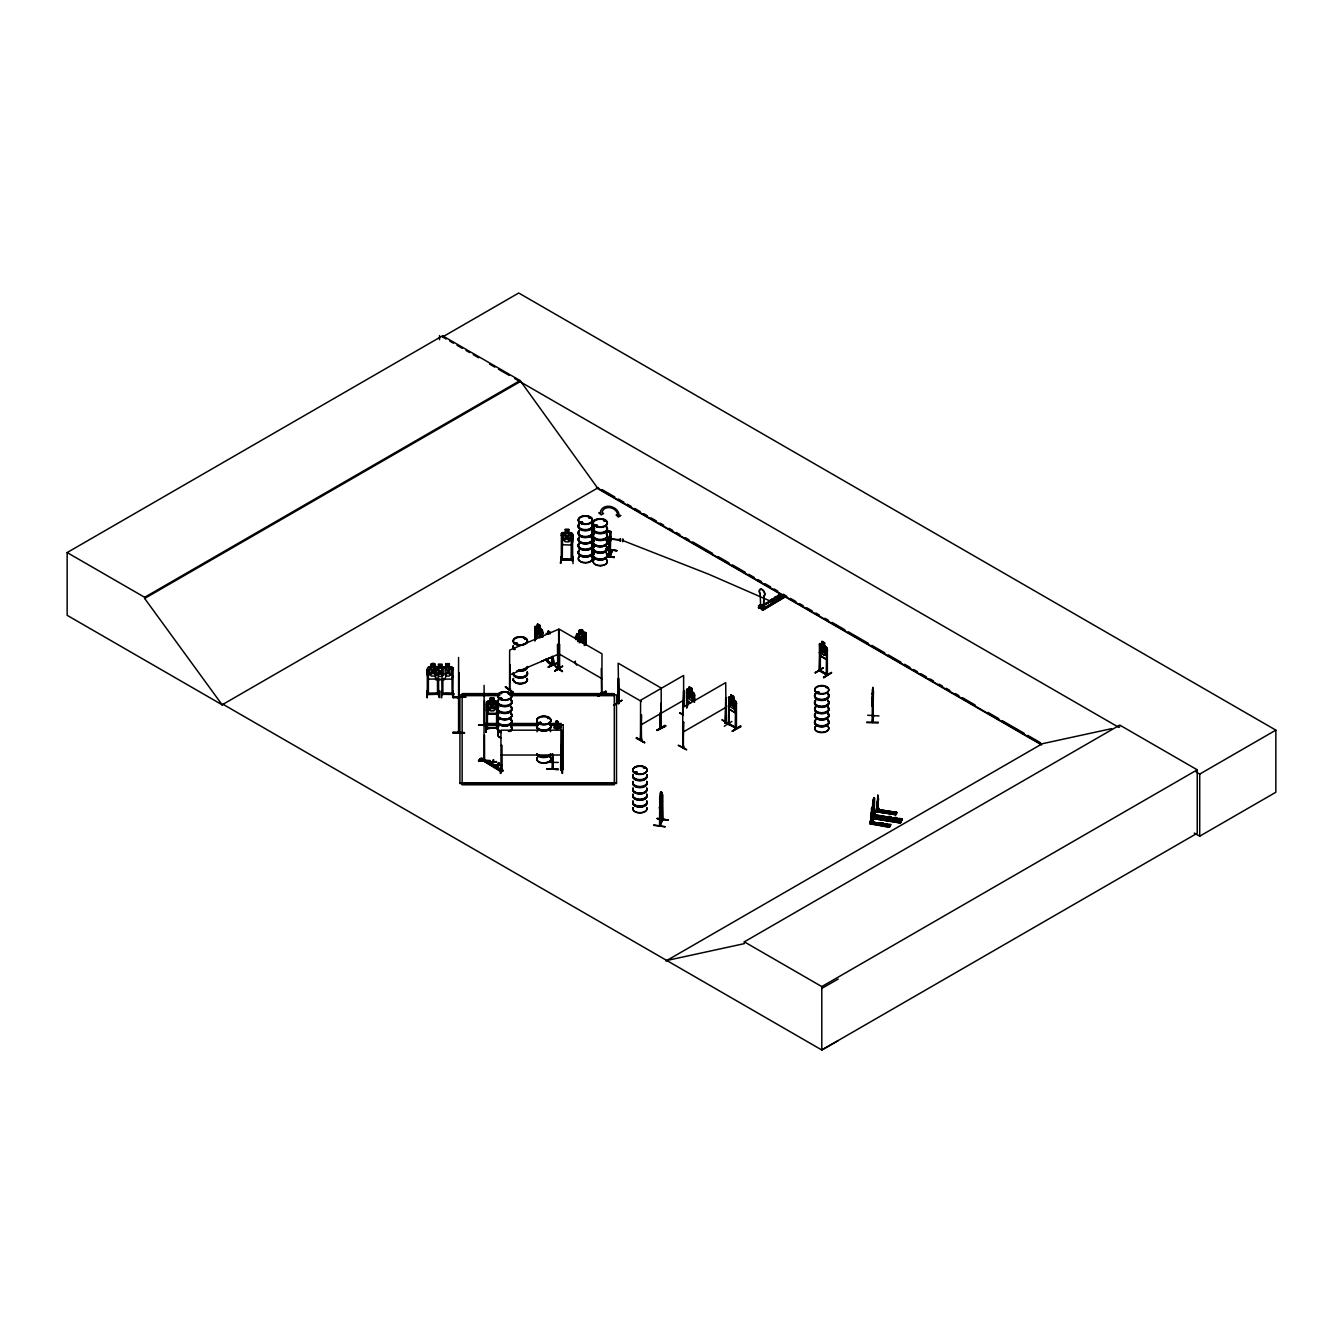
<?xml version="1.0" encoding="UTF-8"?>
<svg xmlns="http://www.w3.org/2000/svg" width="1343" height="1343" viewBox="0 0 1343 1343"><rect width="100%" height="100%" fill="white"/><g stroke="black" fill="none" stroke-linecap="round" stroke-linejoin="round"><path stroke-width="1.5" d="M561.945 769.438L560.669 769.438L561.005 724.767M561.005 769.472L563.221 769.472L563.221 724.767L550.731 724.767M872.547 702.02L872.816 696.161M871.087 814.412L871.808 807.21L871.422 822.671L870.935 813.321M874.478 799.203C870.398 844.008 875.485 810.03 874.327 797.927M878.372 800.193L877.55 810.551L877.147 802.627M877.852 795.157L877.399 810.534M873 701.18L872.262 706.233L872.95 690.738L872.782 695.573M878.188 722.215L866.806 722.131M878.137 723.021L866.755 722.584M609.504 531.794L609.638 531.408M609.504 540.071L610.612 540.087M606.566 531.24L610.712 531.442L606.65 531.022M620.55 539.886L620.13 541.397L620.432 538.577L620.265 540.289L610.914 539.013L620.298 539.685M872.43 813.942L873.286 813.354M872.681 696.48L872.514 701.533L872.732 696.715L872.967 697.806M870.801 820.791L870.163 822.504M870.969 820.825L871.506 820.875M877.449 808.805L876.442 808.335L877.684 808.855M871.876 813.875L872.295 812.75L875.317 813.237L873.773 818.038L873.89 816.175L870.751 815.923L873.89 816.175M872.295 812.75L872.077 815.151C869.962 811.642 873.286 813.892 873.303 813.942M871.741 813.757L871.842 813.724M872.648 803.467L874.192 797.608L874.662 798.497M870.348 822.537L870.398 820.539M872.463 811.692L871.96 807.244L871.439 808.906M876.391 808.872L876.811 807.949L879.01 808.486L879.01 809.56L877.953 811.676L878.037 810.417L876.022 810.081L875.854 811.743L895.932 814.261L895.663 815.067M877.818 795.543L877.298 802.661M877.231 801.217L877.231 802.291M878.607 799.572L877.768 795.308M609.521 532.466L610.729 532.214L606.566 532.097M610.612 531.895L610.326 553.904L609.235 553.652L609.235 540.071M610.729 532.214L606.65 531.862M763.344 607.657L763.898 596.007A3.811 2.216 59.5 0 0 763.898 591.608A3.811 2.216 59.5 0 0 760.054 589.443A3.811 2.216 59.5 0 0 760.054 593.824L760.222 593.74A3.811 2.216 59.5 0 1 760.222 589.342A3.811 2.216 59.5 0 1 764.066 591.508A3.811 2.216 59.5 0 1 764.066 595.906L763.512 607.556M872.295 703.95L872.681 691.527M872.312 694.616L872.564 689.446M872.564 701.785L872.312 700.324M876.308 810.383L876.929 808.822M871.422 813.589L872.027 812.481M562.432 535.085L561.374 535.286L562.432 535.085L562.281 560.216L561.29 560.149L561.441 533.423L565.302 532.55L565.185 529.377L568.928 529.495L568.794 532.718L570.657 533.792L570.657 539.5L568.794 541.884L565.302 541.783L563.439 539.282L563.439 533.574L565.302 532.617M560.35 563.288L561.542 556.203L560.921 562.784M560.837 563.221L561.475 556.59M562.281 560.182L561.525 559.83M568.928 529.495L565.302 529.562M568.912 532.617L571.346 532.617C574.838 535.152 572.655 541.514 571.379 545.023L562.599 544.771L561.441 533.423M571.514 535.572L572.554 535.37L571.514 535.572L571.497 560.467L572.588 560.484L572.638 559.276L571.446 559.242M572.655 542.018L571.279 544.905M571.53 535.337L571.396 560.4L572.672 560.216M571.648 559.242L561.408 558.923L561.492 560.199M573.025 563.624L573.025 556.573M614.288 556.992L606.868 555.985L614.305 557.429L606.734 556.825M622.497 540.423L622.615 541.716L622.967 538.912L622.497 540.423L709.07 574.384L774.223 602.806L770.143 600.17L772.343 598.877L776.422 601.513L772.343 598.877M509.82 689.177L510.424 689.782M557.479 668.529C560.35 668.277 556.187 667.874 557.983 669.586L557.58 644.539L558.638 644.371L557.815 644.724M662.317 818.743L659.547 825.895L659.766 797.356L659.547 799.186M662.854 794.821L662.552 820.304L662.502 818.626M662.871 819.683L660.101 825.844M654.058 825.408L665.238 826.784L654.209 824.988M556.287 728.275C552.88 709.826 564.765 731.952 555.482 727.872L556.825 721.342M867.645 715.248L878.994 715.953M872.48 690.638L872.816 687.28L872.698 722.467L873.521 715.97M872.396 693.895L873 688.875L872.816 690.336M872.446 699.25L872.379 696.933L873.084 697.47M873.487 691.108L872.9 716.457M873.454 716.524L873.554 714.996L873 715.701M761.599 604.854L760.843 606.365M761.397 608.413L761.682 604.87M871.288 816.124L871.288 813.22L871.557 816.158M872.245 812.314L871.271 822.655L871.271 814.983M555.297 726.714L556.959 721.174L555.112 727.302M897.46 821.547L899.004 818.374L902.026 818.861L900.381 822.974L870.633 818.156L871.053 816.93M902.009 819.415L872.178 814.294L870.868 816.98L900.817 821.748L900.498 822.571M874.243 814.899L902.143 819.314L901.606 820.422L873.823 815.923M870.784 820.422L872.883 820.607L872.799 821.631L870.784 821.295L869.71 823.847L889.519 827.154L869.794 823.444L869.878 822.201L888.395 825.122M890.577 825.055L870.65 821.748L890.359 825.492L890.644 824.468L888.63 824.115L887.555 826.23M870.768 821.748L869.878 823.074L889.872 826.465M876.056 811.323L877.013 809.225L896.855 812.633L876.694 810.03L876.811 807.949L876.626 809.728L896.62 813.119M889.502 827.187L890.644 824.468M896.486 813.371L896.771 812.347L894.774 811.995L893.699 814.11M610.612 540.004L606.566 539.533M555.482 727.872L557.463 721.309M660.32 824.434L659.547 824.988L660.32 825.341L661.327 795.106L660.42 802.761M458.5 696.547L458.567 698.058M458.517 697.957L459.071 696.547M458.433 731.096L458.567 732.59L458.567 657.449M484.118 759.769L484.118 759.601M552.88 754.061L552.947 768.616M552.93 768.213L552.426 769.086L552.88 762.757M500.032 698.763L501.342 697.806M500.335 698.041L501.543 698.461M502.03 698.343L501.375 698.528M516.367 642.81L515.594 643.817M515.863 643.515L515.762 643.045M517.575 643.398L516.266 642.877M508.644 694.163L509.215 693.424M524.794 639.083L524.29 638.429M524.677 638.563L525.046 639.083M581.469 521.856C580.948 524.71 583.164 520.245 580.562 522.712M580.982 522.142L582.023 522.628M582.711 522.712L582.191 521.991M539.886 723.34L539.718 722.299L540.944 722.551M539.382 722.954L540.641 723.155M540.725 723.054L539.668 723.038M540.541 723.239L540.541 722.366M589.057 518.129L589.594 517.408M589.862 517.861L589.023 517.844M547.575 718.102L547.927 718.052M547.726 718.404L548.649 718.354M547.743 718.539L548.313 717.968M595.99 525.784L596.477 524.744L597.534 525.667M597.131 525.6L595.822 525.398M597.467 525.549L595.587 525.684M603.813 520.899L604.87 521.151M604.165 520.815L604.652 520.681M635.474 772.158L636.901 772.259M637.153 772.46L636.313 771.889M643.482 768.062L644.623 768.162M818.861 692.484L816.897 692.451L818.525 691.746M819.029 692.451L818.307 691.645L818.928 692.619M826.533 687.784L825.844 687.515M614.271 557.446L606.835 556.522M887.74 818.458L889.016 817.467L890.275 818.475M890.275 818.223L887.773 818.391M888.512 812.448L887.522 811.491M761.934 605.055L760.642 606.415L761.162 605.24M636.565 737.525L644.69 742.662L636.162 738.197M678.215 745.483C687.935 749.142 691.024 753.238 678.551 745.231M870.65 818.156L900.431 822.923M870.868 815.688L870.734 817.753L900.633 822.487L902.026 818.861M900.717 822.352L870.751 817.551L872.295 814.378M901.707 820.019L873.94 815.52M875.871 811.726L895.815 814.748L875.938 811.323M764.503 606.566L764.503 607.859L760.289 605.626L764.822 608.362L764.822 606.734L762.304 607.859L762.304 609.151L758.862 607.204L761.061 604.619M505.975 686.894C528.789 703.866 489.607 675.882 512.858 692.132M459.004 697.957C436.66 696.48 480.408 696.916 460.783 697.302M459.021 732.455L459.004 730.978M484.571 760.356L484.504 734.99M552.93 769.119L552.812 762.69M690.554 694.432L692.887 693.106L691.209 695.657L692.954 700.291L690.671 696.01C689.496 700.072 686.592 696.899 690.117 695.002L688.455 690.554L690.52 694.163M580.663 636.901L583.718 633.51L581.502 637.505L583.852 640.51L582.392 643.263M736.149 710.246L735.276 712.697L729.266 709.121M736.233 710.195L735.309 712.848L729.098 709.255L728.393 705.679M873.101 715.869L872.312 722.383L872.749 721.46M580.713 636.767L577.859 634.786L580.058 637.807L577.826 641.635M586.102 641.283L584.86 644.506M592.347 529.461L592.431 530.082M592.347 537.737L592.431 538.358M609.84 532.6L609.84 538.039M609.353 536.512L610.595 536.68L609.353 536.512L609.286 537.737M610.645 537.838L609.185 538.258L609.42 553.82L610.477 553.803M610.964 538.207C607.674 535.891 606.835 540.625 611.031 539.45L611.031 538.023M611.031 539.45L606.65 539.298M606.65 540.155L610.712 540.759L610.712 531.593M607.54 556.506L609.974 550.076M610.511 549.69L608.11 556.657L610.545 549.69M609.453 556.741L611.837 549.875L609.504 556.757M550.697 657.818L541.179 661.545M489.49 762.925L492.243 762.035L492.226 764.503L493.183 759.618M497.598 764.62L494.106 765.074L497.481 765.577L499.059 763.009L497.464 767.524L496.809 766.635M497.464 767.524L499.059 763.009M496.809 767.155L498.404 762.639M491.991 704.957L495.282 702.305L492.898 705.83L495.382 709.44L492.159 706.485L488.902 709.473L491.353 705.814L489.02 702.339L492.092 705.125M496.474 713.62L487.778 713.469L486.519 710.548L487.677 713.653L496.474 713.586L497.766 710.531L497.749 702.288L496.44 701.214L487.71 701.315L486.535 702.406L486.519 710.615L487.694 713.67L496.474 713.62L497.749 710.581M493.821 759.987L493.166 762.052L496.49 762.052L493.166 761.548M724.28 726.261L731.918 721.443M815.251 672.826L823.293 667.756M660.051 825.844L660.387 792.941C662.619 788.089 662.384 802.678 660.42 805.212L659.933 803.802M660.588 793.142L661.159 791.883L660.588 794.166M661.478 793.931L662.133 792.504L662.552 820.304L662.015 792.488L659.782 797.423L660.504 796.03M659.833 800.411L659.933 825.962M659.447 807.294L659.866 809.728L662.452 801.133M654.058 825.425L654.226 824.568M657.18 818.71L668.344 820.036L657.331 818.323M662.468 819.599L660.252 824.602M875.317 813.237L872.279 812.985M891.282 817.132C886.565 825.072 895.11 814.949 888.277 816.628L886.733 819.801M893.968 817.568C890.728 826.012 893.531 813.959 896.99 818.374M896.99 818.055L895.445 821.228M557.949 669.553L558.403 668.126M510.575 689.026L509.366 688.925L509.568 690.117L509.652 650.13L558.638 629.279L558.688 669.217C560.87 670.526 558.201 666.833 559.427 668.629M601.815 693.106L606.415 691.83L597.937 696.278L605.978 691.091L597.988 695.792M618.435 702.792L618.687 703.111M618.166 702.171L618.955 703.581L618.149 678.282L617.914 703.363M660.907 727.218L660.084 726.764L660.991 727.268M661.176 703.128L660.924 728.191L660.068 727.705L661.276 727.973L661.176 688.019L618.149 663.173L618.871 703.547L618.166 703.061M728.242 724.213L736.635 728.544L735.779 727.151M729.283 723.441L728.51 723.054L729.014 724.649L729.316 705.797M735.981 727.218L735.528 728.376L735.528 703.43L736.535 703.698L735.528 703.43M819.415 644.153L819.566 670.577L827.506 675.109L826.952 673.783M869.878 822.201L871.892 822.537L871.808 823.779L872.883 820.607M876.207 811.071L876.929 809.174M878.037 811.29L879.01 808.486M871.892 823.41L872.799 821.631M881.495 822.906C879.229 828.53 881.226 820.523 883.493 823.477M887.622 810.786C885.373 816.41 887.354 808.402 889.637 811.357M883.493 823.259L882.435 825.357M889.637 811.138L888.562 813.237M885.272 823.561C882.401 828.53 887.135 826.281 887.287 823.897M891.416 811.441C888.546 816.426 893.28 814.16 893.431 811.776M896.771 812.347L895.714 814.446M427.208 697.218L427.208 691.108M441.175 697.638L441.041 691.125M486.3 732.103L486.216 725.505M486.216 725.17L485.73 732.237L486.2 725.556M500.805 773.014L500.805 766.937M500.771 773.434L500.771 766.417L500.301 773.45M578.967 641.585L580.797 638.311C580.109 642.122 585.817 640.091 582.744 640.762M641.652 739.086L641.031 739.473M724.985 721.997L725.791 721.627M819.868 655.065L824.955 646.302M487.442 712.999L494.577 701.315M774.508 600.22C773.081 603.914 770.899 597.853 774.374 600.304M567.015 536.377L570.187 533.658L567.82 537.116C572.554 540.893 568.76 542.69 567.065 537.737L563.825 540.625L566.276 537.049L563.926 533.49L567.149 536.277M582.627 522.595L581.351 523.166M595.402 525.331L596.812 525.533M515.662 643.096L516.837 644.12M515.897 643.297L516.719 643.129M499.932 698.293L500.704 697.84M501.594 698.662L501.174 697.772M541.044 723.004L539.097 723.273M636.464 772.611L635.457 772.494L636.313 772.208M816.98 692.35L818.642 692.216L817.014 691.981M887.79 818.273L890.241 818.29M890.224 818.407L888.663 819.163L887.74 818.189M490.262 698.175L494.006 698.242L494.023 701.315L495.752 702.406L495.768 708.147L493.888 710.565L490.396 710.598L488.516 708.147L488.516 702.439L490.396 701.415L490.396 698.276L493.888 698.343L490.279 698.192L490.279 701.315L486.519 702.339M887.857 812.481L888.915 811.978L887.689 811.592M495.768 708.147L493.905 710.598L490.396 710.581L488.533 708.147M827.187 675.277L819.18 670.728L820.187 643.448L827.322 648.602L827.322 675.311L827.238 648.602L824.568 646.05L825.811 647.88L825.794 653.621L824.468 655.3L822 653.873L820.657 650.65L820.657 644.942L822 644.69L822 641.434L824.652 642.944L824.468 646.134L825.794 647.914M825.811 653.588L824.484 655.283L822 653.856L820.674 650.667M552.678 656.928C558.873 673.179 543.73 660.756 546.551 658.993M547.071 659.514L546.635 660.555L547.004 659.43M546.081 659.195L553.098 665.104L546.316 659.833M576.768 634.131L575.711 639.453M427.242 693.374L438.422 693.307L438.657 694.465L438.54 677.896M427.242 694.281L438.657 694.247L427.275 694.549L427.359 669.435L428.383 669.435L428.4 694.499M441.713 693.391L442.972 693.391M441.713 694.297L442.972 694.297M497.682 729.048C502.064 726.748 481.801 729.182 487.61 728.813M502.081 769.455L501.073 769.505M561.911 770.378L560.702 770.378L561.005 768.683L563.221 769.472M438.657 667.824L437.348 666.682L428.618 666.716C425.462 669.502 427.175 675.529 428.585 679.105L437.382 679.088M445.775 676.066L449.267 676.049L451.13 673.598L451.13 667.891L449.267 666.883L449.385 663.643L445.641 663.66L445.775 666.9L441.897 667.824M640.628 739.238L641.669 739.254M641.131 739.792L641.299 738.885M682.815 715.836L683.621 690.52L683.889 706.636M683.671 722.316L682.664 722.568L683.671 722.316L682.932 747.648L682.664 707.476L725.707 682.63L726.093 722.719L725.707 697.722L725.17 723.206L725.539 721.678M561.559 533.54L562.683 532.55L571.279 532.785L572.538 533.842L572.655 560.451M505.908 687.364L512.858 692.652M610.31 538.308L610.326 553.904M609.403 553.215L610.645 553.366M579.219 642.743L582.493 642.055L584.239 639.218L584.239 633.51L582.493 632.872C585.447 627.617 576.315 629.397 579.219 633.594L577.473 634.987L577.473 640.695M772.175 600.321L774.172 600.153M774.391 600.774L772.191 600.791M546.097 633.342L548.397 634.165C545.661 627.013 553.904 635.877 548.213 630.975L548.313 633.997M580.68 522.226L581.637 521.907M500.335 698.561L501.174 698.091M540.944 723.138L540.054 723.357M635.172 772.259L636.397 771.889M534.833 640.846L534.783 626.644L537.62 627.181C534.447 620.298 544.15 628.474 537.519 623.975M689.228 686.961L691.964 688.439L691.779 691.595L693.106 693.391L693.106 699.099L691.779 700.777L689.312 699.35L687.985 696.144L687.985 690.436L689.312 690.184C688.422 682.043 691.057 693.038 687.498 688.925L686.575 689.58L686.609 707.929M686.659 689.681L687.549 689.06M728.359 724.246L729.232 696.866L736.333 702.053L736.35 728.745L736.333 702.053M728.393 697.487L729.266 697M881.377 823.612L881.344 824.468M882.687 824.216L881.545 823.544L881.73 824.602M427.359 693.374L427.393 694.532M441.746 694.566L442.854 694.23M442.905 694.566C440.957 690.151 469.916 696.06 441.713 693.626M452.977 694.516L441.948 694.264M487.61 729.048L486.367 729.081L486.569 727.839L487.442 728.796M496.591 703.933L497.632 704.152L496.591 703.933L496.591 729.014L497.749 728.779M497.749 727.872L486.569 728.208M500.989 769.455L502.114 769.69M500.838 770.11L502.114 770.328L501.98 745.264L500.956 745.483M561.928 769.203L560.669 769.69M509.417 689.849L509.333 689.026M561.492 559.259L572.655 559.544M761.33 605.609L759.97 605.105L760.155 607.707L760.155 604.988L761.397 605.693L758.308 607.624M780.149 594.278L784.278 597.098L762.052 609.705L784.228 596.577L780.149 594.278C772.141 596.225 789.969 600.858 777.95 595.57M759.282 607.976L781.257 595.604L764.167 604.686M780.367 595.117L781.24 595.604M761.867 609.403L784.228 596.577M783.439 596.443L762.304 609.151M783.926 597.081L762.841 610.158L784.463 597.4M759.064 608.077L758.543 605.727L760.742 604.434L760.306 606.146M774.29 597.736C786.31 603.007 768.481 598.374 776.489 596.443L780.568 599.062L776.489 596.443M763.613 604.367L780.652 595.285M759.013 607.993L780.938 595.05M762.925 610.209L762.623 608.026L764.822 606.734M762.136 609.756L784.245 596.896M559.427 644.69L558.688 644.271L559.511 669.586L559.695 644.539M554.743 671.332L562.751 666.128L554.743 670.812M601.278 668.545L601.563 693.962M618.435 703.698L618.871 678.702M602.017 692.87L600.909 692.602L601.731 693.055M597.937 696.278L600.522 694.767M613.919 704.974L621.473 700.559M613.466 705.243L621.927 700.291M615.195 704.739L621.876 700.307M641.299 714.946L640.493 740.262L640.577 700.274L683.621 675.428L683.621 706.485M683.167 709.054L683.889 690.688M682.395 714.577L680.229 712.831M665.591 726.009C639.436 739.254 683.604 717.498 657.13 729.937M657.163 730.004L665.154 725.254M657.113 730.441L665.238 725.757M641.585 739.943L640.863 715.534M725.388 723.138L725.992 697.89M728.594 699.166L729.316 699.585M819.566 645.731L820.288 646.151M822 641.434L824.652 642.944L821.899 641.484L821.899 644.556L820.674 644.959M819.331 652.262L820.069 655.82L826.381 659.363L827.322 656.811L826.264 659.43L820.17 655.77M826.499 649.995L827.506 650.264L826.499 649.995L826.499 674.941L826.784 649.844M682.58 746.557L683.772 746.238L682.58 747.463M725.791 722.534L724.901 723.054M728.645 723.105L729.131 723.726M815.335 672.944L823.343 667.74L815.335 672.423M729.131 723.995L736.233 727.856M826.415 674.152L820.388 670.392M735.444 728.242L735.813 703.279M823.494 677.09L831.518 672.407L823.897 677.779M740.497 725.808C714.761 741.605 758.375 716.809 732.556 730.978M823.561 677.577L831.586 672.893M223.139 704.353L222.267 704.874L67.15 615.312L67.15 552.561L442.586 335.8L520.094 380.539L597.601 488.046L1041.362 744.257M442.586 335.8L442.586 336.959L518.717 293.009L1275.85 730.139L1275.85 792.252L1199.719 836.202L1194.28 833.046M67.15 552.561L144.658 597.299L520.094 380.539M838.233 1040.624L821.798 1049.991L223.039 704.303L222.149 704.806L144.658 598.458L520.094 381.697M222.149 704.806L598.474 487.543M534.783 626.644L535.118 640.678M535.118 628.255L535.84 628.675M540.171 628.558L542.824 631.176L542.639 637.321L541.884 629.548M534.783 634.836L535.689 638.311M542.001 632.57L543.008 632.822L542.001 632.57L542.001 636.7M479.921 758.829L481.482 757.922L503.004 770.345L501.426 772.024L479.921 758.829L501.426 771.251L503.004 770.345M479.921 759.601L481.482 758.694L486.854 761.8M557.009 725.136C545.846 730.004 568.442 729.82 557.278 725.136L560.719 727.218M687.415 688.976L694.6 694.113L694.516 702.372M686.894 707.761L686.609 691.36L687.616 691.628M693.576 692.535L691.863 691.544L691.964 688.439L689.312 687.112M686.575 697.789L687.398 701.298L690.587 703.044L687.549 701.18L686.743 697.772M640.577 725.119L683.621 700.274M693.794 701.717L694.062 695.338L694.801 699.904M694.801 695.758L693.794 695.506M731.028 697.924L731.028 694.851L729.702 704.085L731.028 707.291L733.496 708.718L734.822 707.039L734.822 701.331L733.496 696.497L731.028 695.07M819.348 644.069C821.077 642.592 826.281 646.067 827.288 648.635M733.597 699.502L733.681 696.379L730.945 694.902M682.664 732.321L725.707 707.476M665.927 961.017L1042.252 743.737L1111.584 728.661M666.799 960.497L744.307 943.642L744.307 941.846L1119.743 725.086L1197.251 769.824L1197.251 833.231L821.798 1049.991L821.798 986.585L1197.251 769.824M1119.743 726.882L1118.87 727.402L514.688 378.575M1196.126 772.007L1199.719 774.088L1275.85 730.139M821.798 988.398L838.233 979.03M557.597 669.301L558.268 669.049M443.895 667.924L445.641 666.716M488.533 702.439L490.396 701.415M445.389 674.975L447.521 671.97L450.761 674.925L448.277 671.315L450.677 667.907L449.368 667.907L447.471 670.593L445.591 667.907L444.432 668.126M725.539 722.584L725.707 722.568M682.999 746.674L683.755 747.111M517.089 643.515L516.165 643.582M510.239 664.684L509.652 690.067M555.196 666.447L562.549 671.5L555.717 666.229M509.417 689.882L510.34 688.59M509.652 674.975L558.638 654.125M541.212 661.511L550.748 657.432M548.347 666.682C576.583 654.226 529.444 676.066 557.513 662.737M548.38 667.118L557.563 663.157M641.182 739.808L641.585 715.097M683.083 747.564L682.949 722.735M575.425 661.713L575.375 661.142M581.25 522.058L582.224 522.041M596.863 525.583L595.822 525.6M635.944 771.889L635.34 773.014M882.368 824.401L881.528 824.384M579.219 630.538L582.493 629.817M586.152 644.993L586.102 633.073L584.826 632.184L576.667 633.963L575.593 639.469M584.977 635.105C586.303 632.738 583.701 643.599 584.977 645.463M584.977 636.162L576.802 637.774L585.061 636.045L586.152 638.848M582.493 639.604L579.219 640.309L579.219 634.618L582.493 633.896L582.493 639.604L584.239 641.652L584.239 645.446M555.968 726.244L556.959 726.043M537.519 627.231L536.21 627.483L536.21 633.191L537.519 636.414L540.004 637.841L541.313 636.146L540.171 625.502M761.128 605.995L760.642 605.693M498.404 764.57L501.728 765.074L498.287 765.51M501.728 765.074L494.728 765.946M492.361 761.599L488.869 762.572M496.49 761.531L493.049 761.968L492.226 764.503M493.049 762.488L496.49 762.052M498.287 764.99L501.728 764.553M494.106 765.594L497.598 765.141M452.003 693.324L452.087 694.566L451.97 669.418L453.011 669.637L451.97 669.418M546.383 658.909L545.98 660.051M499.965 698.343L501.275 699.065M635.927 772.04L637.203 772.41M636.414 773.182L635.407 772.88M819.851 670.241L827.07 674.354M819.683 669.687L820.103 671.198L820.019 646.302M660.571 727.57L661.176 727.94M660.84 728.141L660.471 726.597M728.98 724.582L729.048 699.737M736.35 727.839L721.862 719.781L736.619 728.494M434.796 676.033L431.304 676.049L429.424 673.615L429.424 667.907L431.304 666.883C428.165 662.099 437.852 662.166 434.796 666.867L436.66 667.874M431.304 663.811L434.796 663.811M445.641 663.727L449.267 663.828M449.267 666.816L453.128 667.773L452.893 694.549M458.953 672.541L458.97 698.041M434.796 673.582L431.304 673.598L431.304 667.891L436.19 667.773L433.806 671.299L436.223 674.589M445.775 673.615L449.267 673.598L449.267 667.907L445.775 667.907L445.859 676.519L444.567 679.558L435.77 679.558L434.628 668.26L435.82 667.169L444.533 667.236L445.725 668.361M443.056 679.138L451.852 679.105L453.128 676.049M453.095 691.074L453.8 697.672L453.044 696.816M427.477 693.643L438.422 693.273M453.044 697.185L464.46 697.118M438.624 690.537L439.329 697.638L438.691 690.587M491.018 698.864L493.267 698.847L493.267 699.888L491.034 699.888L491.018 698.864L493.267 698.88M491.018 699.888L493.267 699.871M484.521 700.442L484.521 725.959M487.727 701.315L490.396 701.348M487.778 701.415L496.39 701.399L497.632 702.406L497.598 728.745M490.396 702.439L493.888 702.423L493.905 708.147L490.396 708.147L490.396 702.439L493.905 702.439M486.451 703.967L487.492 704.202L486.451 703.967L486.485 729.064M458.953 707.089L458.953 731.935M490.396 708.13L493.888 708.13M478.612 724.884L490.027 724.683L478.612 725.237M478.612 725.086L490.027 725.035M453.061 732.959L464.477 732.875L453.061 732.976L453.061 732.103L464.477 732.942M497.749 728.376L497.783 732.187L498.32 728.829M453.061 732.606L464.46 732.539M560.786 745.264L561.81 745.483L560.786 745.264L560.904 770.378M478.612 760.86L490.027 760.776L478.612 760.893L478.612 760.004L490.027 760.843M478.612 760.524L490.027 760.457M558.319 762.438L546.903 762.287M561.894 766.92L562.046 773.383M546.987 768.716L558.403 769.556L546.987 768.8M546.987 769.153L558.403 769.22M444.483 679.39L435.77 679.558L434.796 667.874L433 670.577L429.928 667.79L432.261 671.282L429.81 674.925L433.067 671.953L435.753 674.975M501.745 693.609L462.143 693.609L462.143 784.782L614.305 784.782L614.305 693.609L508.007 693.609M499.663 694.885L459.927 694.885L459.927 783.506L616.521 783.506L616.521 694.885L510.088 694.885M462.143 695.657L499.663 695.657M510.088 695.657L614.305 695.657M497.263 723.491L484.924 723.491L484.924 725.539L497.263 725.539M511.649 723.491L538.392 723.491M550.731 723.491L561.005 723.491L561.005 725.539M484.924 724.263L497.263 724.263M511.649 724.263L538.392 724.263M550.731 724.263L561.005 724.263M484.924 724.767L497.263 724.767M511.649 724.767L538.392 724.767M511.649 725.539L538.392 725.539M550.731 725.539L563.221 724.767M500.956 755.018L561.81 755.018M459.927 782.734L616.521 782.734M462.143 784.01L614.305 784.01M546.383 659.883L552.997 665.087L552.997 656.794M683.386 746.993L683.386 722.148M441.948 694.566L441.83 677.963M437.516 694.532L437.499 677.913M487.358 727.839L496.474 727.872M501.073 770.378L501.073 769.136M590.819 528.303L594.748 528.789L590.802 528.37M590.786 537.536L594.748 537.955M606.566 540.373L610.595 540.944M605.609 549.421L616.773 550.831M572.437 560.165L561.492 560.165M660.387 792.941L660.538 796.063M659.547 807.395L659.749 809.711M657.197 818.542L668.361 820.069M873.151 816.578L872.715 805.011L872.933 816.544M874.175 815.251L888.059 817.501M892.021 818.139L901.942 819.75M901.908 819.818L871.758 815.151L871.758 812.431M871.036 817.132L900.481 822.034M877.264 802.829L877.55 810.551M876.929 808.301L878.926 808.637M876.979 809.359L896.771 812.549M876.022 810.954L896.016 814.345M870.499 821.849L890.426 825.089M869.945 823.41L889.855 826.533M540.239 722.265L541.128 722.786M874.394 797.658L872.933 799.689L872.782 804.742M561.928 770.11L560.786 770.345M609.319 553.786L609.688 539.517M453.195 690.99L453.162 697.672M562.549 773.45L562.532 766.903M728.712 724.028L728.594 705.377M559.141 668.965L558.973 629.011L602 653.856L601.815 694.012M558 726.143L559.158 727.1M495.768 702.439L493.905 701.415L494.006 698.242M872.933 716.558L872.95 689.278M758.543 607.355L762.623 609.655L761.834 609.202M822.436 642.39L824.014 644.338L822.436 642.39L824.014 643.331M822.436 643.415L824.048 644.321M820.086 643.498L822.084 644.64M822 645.714L824.484 647.125L824.468 652.849L822 651.422L821.127 645.076L822.806 649.508C819.314 651.372 822.302 654.746 823.377 650.516L825.66 654.796L823.897 650.163C827.17 648.384 824.619 645.278 823.326 649.122L821.983 645.664L824.468 647.141M822 651.422L824.484 652.832M683.469 714.677L679.776 713.083M679.827 712.915L683.134 714.812M562.348 666.346L554.676 670.829M442.586 336.959L446.195 339.04M449.804 341.122L453.414 343.204M457.006 345.285L462.412 348.408M466.021 350.489L469.63 352.571M473.24 354.653L478.645 357.775M489.456 364.02L494.862 367.143M498.471 369.224L509.282 375.452M602.1 489.624L614.775 496.944M618.401 499.042L623.84 502.181M627.45 504.263L631.076 506.361M634.702 508.443L640.141 511.582M643.767 513.681L647.376 515.779M651.002 517.861L656.442 521M660.068 523.099L663.677 525.18M669.116 528.319L672.742 530.418M676.368 532.5L679.978 534.598M685.417 537.737L689.043 539.819M692.669 541.917L712.596 553.417M718.018 556.556L728.896 562.835M732.506 564.916L745.197 572.236M748.806 574.334L754.246 577.473M757.872 579.555L761.498 581.653M765.124 583.752L770.546 586.874M774.172 588.973L777.798 591.071M783.221 594.194L786.847 596.292M790.473 598.39L795.912 601.53M799.538 603.611L803.148 605.71M806.774 607.791L812.213 610.931M815.839 613.029L819.448 615.111M824.887 618.25L828.513 620.348M832.14 622.43L844.814 629.749M848.44 631.848L868.367 643.347M871.976 645.446L884.668 652.765M888.277 654.847L900.968 662.183M904.578 664.265L910.017 667.404M913.643 669.502L917.269 671.584M920.895 673.682L926.317 676.822M929.944 678.903L933.57 681.002M938.992 684.141L942.618 686.223M946.244 688.321L949.87 690.403M955.309 693.542L958.919 695.64M962.545 697.722L975.219 705.058M987.911 712.378L998.772 718.639M1002.398 720.738L1024.138 733.278M1027.748 735.376L1040.439 742.696M596.41 487.878L1041.631 744.929M822 641.652L824.468 643.079M820.22 655.703L826.314 659.228M535.672 626.174L541.766 629.682M558.973 653.856L602 678.702M618.149 688.019L641.45 701.482M490.447 763.865L503.004 771.117M744.307 941.846L821.798 986.585M540.793 637.203L538.896 633.057C538.023 637.254 534.615 633.946 538.325 632.066L536.663 627.617L538.845 631.68C539.819 627.634 542.975 631.076 539.416 632.721L541.195 637.254M584.86 632.251L585.984 633.141M561.81 769.203L561.693 770.412L561.81 730.172L500.956 730.172L500.989 770.362M555.196 665.927L562.096 671.567M549.992 632.989L548.666 631.949L549.992 634.014M453.011 667.891L451.752 666.867L443.089 666.732M497.749 702.355L494.023 701.247L497.649 702.439M445.859 668.31L444.533 667.236M870.65 821.748L870.667 820.069M586.052 633.006L585.951 645.244M579.102 633.51L579.051 630.387M574.77 661.998L576.735 665.154M735.276 700.559L736.149 702.087M693.542 692.619L694.432 694.146M872.95 805.045L872.446 804.155M486.653 710.514L487.778 713.553M484 760.356L484.118 685.35M557.412 721.225L558.806 726.529M558.973 727.705L557.429 721.409L558.302 728.158M872.195 722.299L872.446 693.542M760.222 593.74L760.625 606.129M872.312 703.85L872.396 706.099M872.178 703.85L872.379 706.25M557.16 721.51L557.311 728.376M441.646 690.604L441.746 697.705M427.275 697.688L427.175 690.587L427.124 697.621M1199.719 774.088L1199.719 836.202M820.288 654.427L820.388 671.03M694.062 695.338L694.062 699.485M687.616 699.904L687.616 706.116M687.347 691.779L687.347 706.284M660.437 712.68L660.202 727.788L660.168 712.848M558.403 644.187L558.621 669.318M557.58 644.539L557.714 669.62M552.493 754.648L552.493 769.22L552.477 754.061M552.393 656.324L552.04 664.835L552.074 656.458M546.668 659.598L546.752 660.555M542.287 632.402L542.287 636.548M535.84 634.886L535.84 639.033M535.555 628.843L535.555 639.201M487.475 703.967L487.375 729.115M442.854 677.963L442.854 694.516M439.547 335.565L439.547 339.678M437.382 693.341L437.382 694.465M144.658 597.299L144.658 598.458M646.789 788.005A7.135 4.113 0 0 1 639.906 793.193A7.135 4.113 0 0 1 633.006 788.005M646.755 775.65A7.101 4.096 0 0 1 639.906 780.803A7.101 4.096 0 0 1 633.04 775.65M646.755 774.491A7.101 4.096 0 0 1 639.906 779.662A7.101 4.096 0 0 1 633.04 774.491M646.755 782.499A7.101 4.096 0 0 1 639.906 787.669A7.101 4.096 0 0 1 633.04 782.499M646.873 782.079A7.219 4.163 0 0 1 639.906 787.334A7.219 4.163 0 0 1 632.922 782.079M646.873 781.727A7.219 4.163 0 0 1 639.906 786.981A7.219 4.163 0 0 1 632.922 781.727M646.772 781.341A7.118 4.113 0 0 1 639.906 786.528A7.118 4.113 0 0 1 633.023 781.341M646.873 775.23A7.219 4.163 0 0 1 639.906 780.468A7.219 4.163 0 0 1 632.922 775.23M646.873 774.877A7.219 4.163 0 0 1 639.906 780.115A7.219 4.163 0 0 1 632.922 774.877M646.789 788.307A7.135 4.113 0 0 1 639.906 793.478A7.135 4.113 0 0 1 633.006 788.307M646.755 788.878A7.084 4.096 0 0 1 639.906 794.032A7.084 4.096 0 0 1 633.057 788.878M646.789 807.546A7.135 4.113 0 0 1 639.906 812.716A7.135 4.113 0 0 1 633.006 807.546M646.789 788.509A7.135 4.113 0 0 1 639.906 793.696A7.135 4.113 0 0 1 633.006 788.509M646.755 795.19A7.101 4.096 0 0 1 639.906 800.344A7.101 4.096 0 0 1 633.04 795.19M646.772 794.032A7.118 4.113 0 0 1 639.906 799.203A7.118 4.113 0 0 1 633.023 794.032M646.755 802.04A7.101 4.096 0 0 1 639.906 807.21A7.101 4.096 0 0 1 633.04 802.04M646.873 801.62A7.219 4.163 0 0 1 639.906 806.874A7.219 4.163 0 0 1 632.922 801.62M646.873 801.267A7.219 4.163 0 0 1 639.906 806.522A7.219 4.163 0 0 1 632.922 801.267M646.772 800.881A7.118 4.113 0 0 1 639.906 806.069A7.118 4.113 0 0 1 633.023 800.881M646.873 794.771A7.219 4.163 0 0 1 639.906 800.008A7.219 4.163 0 0 1 632.922 794.771M646.873 794.418A7.219 4.163 0 0 1 639.906 799.656A7.219 4.163 0 0 1 632.922 794.418M646.755 807.781A7.084 4.096 0 0 1 639.906 812.935A7.084 4.096 0 0 1 633.057 807.781M550.076 724.599A7.219 4.163 0 0 1 543.831 730.861A7.219 4.163 0 0 1 537.586 724.599M536.965 731.734A7.101 4.096 0 0 1 537.687 730.743M549.975 730.743A7.101 4.096 0 0 1 550.697 731.734M549.992 725.035A7.118 4.113 0 0 1 543.831 731.196A7.118 4.113 0 0 1 537.67 725.035M550.076 724.246A7.219 4.163 0 0 1 543.831 730.508A7.219 4.163 0 0 1 537.586 724.246M549.992 723.877A7.118 4.113 0 0 1 543.831 730.038A7.118 4.113 0 0 1 537.67 723.877M549.959 756.797A7.068 4.079 0 0 1 543.831 762.925A7.068 4.079 0 0 1 537.704 756.797M550.009 757.167A7.135 4.113 0 0 1 543.831 763.344A7.135 4.113 0 0 1 537.653 757.167M550.714 754.548A7.118 4.113 0 0 1 543.831 757.586A7.118 4.113 0 0 1 536.948 754.548M550.798 754.162A7.219 4.163 0 0 1 543.831 757.251A7.219 4.163 0 0 1 536.864 754.162M550.798 753.809A7.219 4.163 0 0 1 543.831 756.898A7.219 4.163 0 0 1 536.864 753.809M549.975 754.38A7.101 4.096 0 0 1 537.687 754.38M523.854 644.858A7.068 4.079 0 0 1 513.278 641.685A7.068 4.079 0 0 1 522.746 637.489A7.068 4.079 0 0 1 525.314 644.204M523.888 644.539A7.135 4.113 0 0 1 513.211 641.333A7.135 4.113 0 0 1 522.763 637.102A7.135 4.113 0 0 1 525.365 643.885M514.151 649.693A7.118 4.113 0 0 1 513.446 646.571M515.292 649.391A7.101 4.096 0 0 1 513.462 645.429M514.067 649.324A7.219 4.163 0 0 1 513.345 646.168M514.067 648.971A7.219 4.163 0 0 1 513.345 645.815M527.195 672.961A7.118 4.113 0 0 1 521.252 678.114A7.118 4.113 0 0 1 513.194 674.035M527.211 678.702A7.135 4.113 0 0 1 520.312 683.889A7.135 4.113 0 0 1 513.429 678.702M527.295 672.558A7.219 4.163 0 0 1 521.269 677.762A7.219 4.163 0 0 1 513.11 673.632M527.295 672.205A7.219 4.163 0 0 1 521.269 677.409A7.219 4.163 0 0 1 513.11 673.279M527.178 671.819A7.101 4.096 0 0 1 521.252 676.956A7.101 4.096 0 0 1 513.211 672.877M527.43 667.169A7.101 4.096 0 0 1 516.77 670.728M527.53 666.43A7.219 4.163 0 0 1 518.448 670.442M527.195 667.085A7.118 4.113 0 0 1 518.482 669.989M527.53 666.783A7.219 4.163 0 0 1 518.448 670.795M606.499 534.01A7.219 4.163 0 0 1 600.237 540.255A7.219 4.163 0 0 1 593.992 534.01M606.415 534.43A7.118 4.113 0 0 1 600.237 540.591A7.118 4.113 0 0 1 594.076 534.43M606.415 539.936A7.135 4.113 0 0 1 600.237 546.114A7.118 4.113 0 0 1 594.076 540.155M594.076 539.936A7.135 4.113 0 0 0 600.237 546.114A7.118 4.113 0 0 0 606.415 540.155M606.499 527.144A7.219 4.163 0 0 1 600.237 533.406A7.219 4.163 0 0 1 593.992 527.144M606.415 533.289A7.118 4.113 0 0 1 600.237 539.45A7.118 4.113 0 0 1 594.076 533.289M606.415 527.581A7.118 4.113 0 0 1 600.237 533.742A7.118 4.113 0 0 1 594.076 527.581M606.499 533.658A7.219 4.163 0 0 1 600.237 539.903A7.219 4.163 0 0 1 593.992 533.658M606.499 526.792A7.219 4.163 0 0 1 600.237 533.053A7.219 4.163 0 0 1 593.992 526.792M606.415 526.422A7.118 4.113 0 0 1 600.237 532.583A7.118 4.113 0 0 1 594.076 526.422M606.499 553.551A7.219 4.163 0 0 1 600.237 559.796A7.219 4.163 0 0 1 593.992 553.551M606.415 553.971A7.118 4.113 0 0 1 600.237 560.132A7.118 4.113 0 0 1 594.076 553.971M606.381 540.793A7.084 4.096 0 0 1 600.237 546.937A7.084 4.096 0 0 1 594.11 540.793M606.415 540.457A7.135 4.113 0 0 1 600.237 546.635A7.135 4.113 0 0 1 594.076 540.457M606.499 546.685A7.219 4.163 0 0 1 600.237 552.947A7.219 4.163 0 0 1 593.992 546.685M606.415 552.829A7.118 4.113 0 0 1 600.237 558.99A7.118 4.113 0 0 1 594.076 552.829M606.415 547.121A7.118 4.113 0 0 1 600.237 553.282A7.118 4.113 0 0 1 594.076 547.121M606.499 553.198A7.219 4.163 0 0 1 600.237 559.443A7.219 4.163 0 0 1 593.992 553.198M606.499 546.332A7.219 4.163 0 0 1 600.237 552.594A7.219 4.163 0 0 1 593.992 546.332M606.415 545.963A7.118 4.113 0 0 1 600.237 552.124A7.118 4.113 0 0 1 594.076 545.963M591.659 531.056A7.219 4.163 0 0 1 585.414 537.301A7.219 4.163 0 0 1 579.152 531.056M591.575 531.475A7.118 4.113 0 0 1 585.414 537.653A7.118 4.113 0 0 1 579.236 531.475M591.541 536.847A7.084 4.096 0 0 1 585.414 542.992A7.084 4.096 0 0 1 579.269 536.847M591.558 537.25A7.101 4.096 0 0 1 585.414 543.395A7.101 4.096 0 0 1 579.253 537.25M591.659 524.206A7.219 4.163 0 0 1 585.414 530.451A7.219 4.163 0 0 1 579.152 524.206M591.575 530.334A7.118 4.113 0 0 1 585.414 536.495A7.118 4.113 0 0 1 579.236 530.334M591.575 524.626A7.118 4.113 0 0 1 585.414 530.787A7.118 4.113 0 0 1 579.236 524.626M591.659 530.703A7.219 4.163 0 0 1 585.414 536.948A7.219 4.163 0 0 1 579.152 530.703M591.659 523.854A7.219 4.163 0 0 1 585.414 530.099A7.219 4.163 0 0 1 579.152 523.854M591.575 523.468A7.118 4.113 0 0 1 585.414 529.646A7.118 4.113 0 0 1 579.236 523.468M591.659 550.596A7.219 4.163 0 0 1 585.414 556.841A7.219 4.163 0 0 1 579.152 550.596M591.575 551.016A7.118 4.113 0 0 1 585.414 557.194A7.118 4.113 0 0 1 579.236 551.016M591.541 556.388A7.084 4.096 0 0 1 585.414 562.532A7.084 4.096 0 0 1 579.269 556.388M591.541 537.855A7.084 4.096 0 0 1 585.414 543.982A7.084 4.096 0 0 1 579.269 537.855M591.591 556.757A7.135 4.113 0 0 1 585.414 562.935A7.135 4.113 0 0 1 579.236 556.757M591.591 537.502A7.135 4.113 0 0 1 585.414 543.68A7.135 4.113 0 0 1 579.236 537.502M591.659 543.747A7.219 4.163 0 0 1 585.414 549.992A7.219 4.163 0 0 1 579.152 543.747M591.575 549.875A7.118 4.113 0 0 1 585.414 556.036A7.118 4.113 0 0 1 579.236 549.875M591.575 544.167A7.118 4.113 0 0 1 585.414 550.328A7.118 4.113 0 0 1 579.236 544.167M591.659 550.244A7.219 4.163 0 0 1 585.414 556.489A7.219 4.163 0 0 1 579.152 550.244M591.659 543.378A7.219 4.163 0 0 1 585.414 549.64A7.219 4.163 0 0 1 579.152 543.378M591.575 543.008A7.118 4.113 0 0 1 585.414 549.186A7.118 4.113 0 0 1 579.236 543.008M827.993 700.794A7.219 4.163 0 0 1 821.731 707.056A7.219 4.163 0 0 1 815.486 700.794M827.909 701.231A7.118 4.113 0 0 1 821.731 707.392A7.118 4.113 0 0 1 815.57 701.231M827.876 706.586A7.084 4.096 0 0 1 821.731 712.713A7.084 4.096 0 0 1 815.604 706.586M827.909 706.955A7.118 4.113 0 0 1 821.731 713.116A7.118 4.113 0 0 1 815.57 706.955M827.993 693.945A7.219 4.163 0 0 1 821.731 700.19A7.219 4.163 0 0 1 815.486 693.945M827.892 700.089A7.101 4.096 0 0 1 821.731 706.233A7.101 4.096 0 0 1 815.587 700.089M827.892 694.381A7.101 4.096 0 0 1 821.731 700.526A7.101 4.096 0 0 1 815.587 694.381M827.993 700.442A7.219 4.163 0 0 1 821.731 706.703A7.219 4.163 0 0 1 815.486 700.442M827.993 693.592A7.219 4.163 0 0 1 821.731 699.837A7.219 4.163 0 0 1 815.486 693.592M827.892 693.223A7.101 4.096 0 0 1 821.731 699.384A7.101 4.096 0 0 1 815.587 693.223M827.993 720.335A7.219 4.163 0 0 1 821.731 726.597A7.219 4.163 0 0 1 815.486 720.335M827.909 720.771A7.118 4.113 0 0 1 821.731 726.932A7.118 4.113 0 0 1 815.57 720.771M827.876 726.127A7.084 4.096 0 0 1 821.731 732.254A7.084 4.096 0 0 1 815.604 726.127M827.876 707.593A7.084 4.096 0 0 1 821.731 713.737A7.084 4.096 0 0 1 815.604 707.593M827.909 726.496A7.118 4.113 0 0 1 821.731 732.657A7.118 4.113 0 0 1 815.57 726.496M827.909 707.241A7.135 4.113 0 0 1 821.731 713.418A7.135 4.113 0 0 1 815.57 707.241M827.993 713.486A7.219 4.163 0 0 1 821.731 719.73A7.219 4.163 0 0 1 815.486 713.486M827.892 719.63A7.101 4.096 0 0 1 821.731 725.774A7.101 4.096 0 0 1 815.587 719.63M827.892 713.922A7.101 4.096 0 0 1 821.731 720.066A7.101 4.096 0 0 1 815.587 713.922M827.993 719.982A7.219 4.163 0 0 1 821.731 726.244A7.219 4.163 0 0 1 815.486 719.982M827.993 713.133A7.219 4.163 0 0 1 821.731 719.378A7.219 4.163 0 0 1 815.486 713.133M827.892 712.764A7.101 4.096 0 0 1 821.731 718.925A7.101 4.096 0 0 1 815.587 712.764M511.011 706.955A7.219 4.163 0 0 1 504.767 713.217A7.219 4.163 0 0 1 498.522 706.955M510.928 707.392A7.118 4.113 0 0 1 504.767 713.553A7.118 4.113 0 0 1 498.606 707.392M510.944 712.898A7.135 4.113 0 0 1 504.767 719.076A7.135 4.113 0 0 1 498.589 712.898M510.944 713.183A7.135 4.113 0 0 1 504.767 719.361A7.135 4.113 0 0 1 498.589 713.183M511.011 700.106A7.219 4.163 0 0 1 504.767 706.351A7.219 4.163 0 0 1 498.522 700.106M510.928 706.25A7.101 4.096 0 0 1 504.767 712.394A7.101 4.096 0 0 1 498.622 706.25M510.928 700.526A7.118 4.113 0 0 1 504.767 706.703A7.118 4.113 0 0 1 498.606 700.526M511.011 706.603A7.219 4.163 0 0 1 504.767 712.864A7.219 4.163 0 0 1 498.522 706.603M511.011 699.753A7.219 4.163 0 0 1 504.767 705.998A7.219 4.163 0 0 1 498.522 699.753M510.928 699.384A7.118 4.113 0 0 1 504.767 705.545A7.118 4.113 0 0 1 498.606 699.384M511.011 726.496A7.219 4.163 0 0 1 509.87 731.532M501.157 732.187A7.219 4.163 0 0 1 498.522 726.496M510.928 726.932A7.118 4.113 0 0 1 510.928 731.045M501.208 732.539A7.118 4.113 0 0 1 498.606 726.932M501.224 737.895A7.101 4.096 0 0 1 498.622 732.288M510.894 713.771A7.068 4.079 0 0 1 504.767 719.898A7.068 4.079 0 0 1 498.639 713.771M501.224 738.264A7.101 4.096 0 0 1 498.622 732.657M510.944 713.402A7.135 4.113 0 0 1 504.767 719.579A7.135 4.113 0 0 1 498.589 713.402M511.011 719.647A7.219 4.163 0 0 1 504.767 725.891A7.219 4.163 0 0 1 498.522 719.647M510.928 725.791A7.101 4.096 0 0 1 508.326 731.381M501.224 731.381A7.101 4.096 0 0 1 498.622 725.791M510.928 720.083A7.101 4.096 0 0 1 504.767 726.227A7.101 4.096 0 0 1 498.622 720.083M511.011 726.143A7.219 4.163 0 0 1 509.87 731.18M501.157 731.834A7.219 4.163 0 0 1 498.522 726.143M511.011 719.294A7.219 4.163 0 0 1 504.767 725.539A7.219 4.163 0 0 1 498.522 719.294M510.928 718.925A7.118 4.113 0 0 1 504.767 725.086A7.118 4.113 0 0 1 498.606 718.925M660.219 797.843L660.202 805.045L661.041 800.277C662.485 807.663 661.898 784.95 661.041 798.867L660.219 797.843M636.515 737.928L644.69 742.662L636.498 737.979M443.509 675.395L442.233 675.411L440.252 672.541C438.741 677.376 434.578 675.596 439.446 671.869L437.113 668.378L440.185 671.181L443.375 668.378L441.008 671.886L443.509 675.395M609.453 537.284L610.427 538.409L609.453 537.284M612.341 550.378L609.974 556.858L612.408 550.429M616.857 550.596L605.592 549.069L616.873 550.63M443.861 673.985L441.981 676.436L438.489 676.436L436.609 673.985L436.609 668.277L438.489 667.27L438.372 664.114L442.116 664.181L441.981 667.337L443.861 668.277L443.861 673.985M620.634 515.527L618.384 517.072L616.135 514.973L617.696 515.158A8.008 6.379 20.7 0 0 609.873 507.637A8.008 6.379 20.7 0 0 602.05 513.194L603.611 513.395L601.211 514.906L598.81 512.791L600.355 512.976A9.586 7.655 20.7 0 1 609.722 506.328A9.586 7.655 20.7 0 1 619.089 515.343L620.634 515.527M546.383 635.038L546.383 635.038M581.905 630.455L579.807 631.932L581.905 630.455M576.315 636.75L575.358 636.951L576.315 636.75M434.175 664.315L431.926 664.332L431.926 665.339L434.175 665.339L434.175 664.315M448.646 664.332L446.396 664.349L446.396 665.356L448.646 665.356L448.646 664.332M441.36 664.718L439.111 664.718L439.111 665.742L441.36 665.742L441.36 664.718M441.981 668.277L438.489 668.277L438.489 673.985L441.981 673.985L441.981 668.277M568.173 530.149L565.923 530.082L565.923 531.106L568.173 531.173L568.173 530.149M568.794 533.742L565.302 533.641L565.302 539.349L568.794 539.433L568.794 533.742M733.06 696.748L731.482 695.825L733.06 697.756L733.06 696.748M733.496 700.559L731.028 699.132L731.028 704.84L733.496 706.267L733.496 700.559M691.343 688.808L689.748 687.885L691.343 689.815L691.343 688.808M691.779 692.619L689.312 691.192L689.312 696.899L691.779 698.326L691.779 692.619M539.55 625.855L537.972 624.948L539.55 626.879L539.55 625.855M540.004 629.682L537.519 628.255L537.519 633.963L540.004 635.39L540.004 629.682M735.561 712.193L730.542 697.739L735.528 712.21M636.33 773.602A7.135 4.113 0 0 0 647.024 770.043A7.135 4.113 0 0 0 636.33 766.484A7.135 4.113 0 0 0 636.33 773.602A7.135 4.113 0 0 0 647.024 770.059A7.135 4.113 0 0 0 636.33 766.484A7.135 4.113 0 0 0 636.33 773.618M636.347 773.937A7.101 4.096 0 0 0 647.007 770.395A7.101 4.096 0 0 0 636.347 766.836A7.101 4.096 0 0 0 636.347 773.937M540.289 723.743A7.084 4.096 0 0 0 550.915 720.184A7.084 4.096 0 0 0 540.289 716.642A7.084 4.096 0 0 0 540.289 723.743M540.289 724.297A7.084 4.096 0 0 0 550.915 720.755A7.084 4.096 0 0 0 540.289 717.212A7.084 4.096 0 0 0 540.289 724.297M538.795 723.323A7.135 4.113 0 0 0 550.714 721.476A7.135 4.113 0 0 0 541.984 716.423A7.135 4.113 0 0 0 538.795 723.323M515.276 643.666A7.135 4.113 0 0 0 527.211 641.82A7.135 4.113 0 0 0 518.482 636.783A7.135 4.113 0 0 0 515.276 643.666M520.312 683.469A7.068 4.079 0 0 0 527.144 678.333A7.135 4.113 0 0 1 520.312 683.654A7.135 4.113 0 0 1 513.429 678.467A7.068 4.079 0 0 0 520.312 683.469M596.678 526.322A7.135 4.113 0 0 0 607.372 522.746A7.135 4.113 0 0 0 596.678 519.187A7.135 4.113 0 0 0 596.678 526.322M596.712 526.859A7.068 4.079 0 0 0 607.321 523.317A7.068 4.079 0 0 0 596.712 519.775A7.068 4.079 0 0 0 596.712 526.859M596.678 526.523A7.135 4.113 0 0 0 607.372 522.947A7.135 4.113 0 0 0 596.678 519.388A7.135 4.113 0 0 0 596.678 526.523M600.237 565.655A7.135 4.113 0 0 0 606.415 559.477A7.135 4.113 0 0 1 600.237 565.655A7.135 4.113 0 0 1 594.076 559.477A7.135 4.113 0 0 0 600.237 565.655M580.377 522.712A7.118 4.113 0 0 0 592.28 520.866A7.118 4.113 0 0 0 583.567 515.846A7.118 4.113 0 0 0 580.377 522.712M581.872 523.904A7.084 4.096 0 0 0 592.498 520.362A7.084 4.096 0 0 0 581.872 516.82A7.084 4.096 0 0 0 581.872 523.904M581.838 523.585A7.135 4.113 0 0 0 592.532 520.01A7.135 4.113 0 0 0 581.838 516.451A7.135 4.113 0 0 0 581.838 523.585M818.189 693.072A7.084 4.096 0 0 0 828.832 689.53A7.084 4.096 0 0 0 818.189 685.988A7.084 4.096 0 0 0 818.189 693.072M818.189 693.643A7.084 4.096 0 0 0 828.832 690.101A7.084 4.096 0 0 0 818.189 686.558A7.084 4.096 0 0 0 818.189 693.643M501.208 699.267A7.135 4.113 0 0 0 511.901 695.708A7.135 4.113 0 0 0 501.208 692.149A7.135 4.113 0 0 0 501.208 699.267M501.224 699.804A7.084 4.096 0 0 0 511.851 696.262A7.084 4.096 0 0 0 501.224 692.719A7.084 4.096 0 0 0 501.224 699.804M501.208 699.485A7.135 4.113 0 0 0 511.901 695.926A7.135 4.113 0 0 0 501.208 692.35A7.135 4.113 0 0 0 501.208 699.485"/></g></svg>
